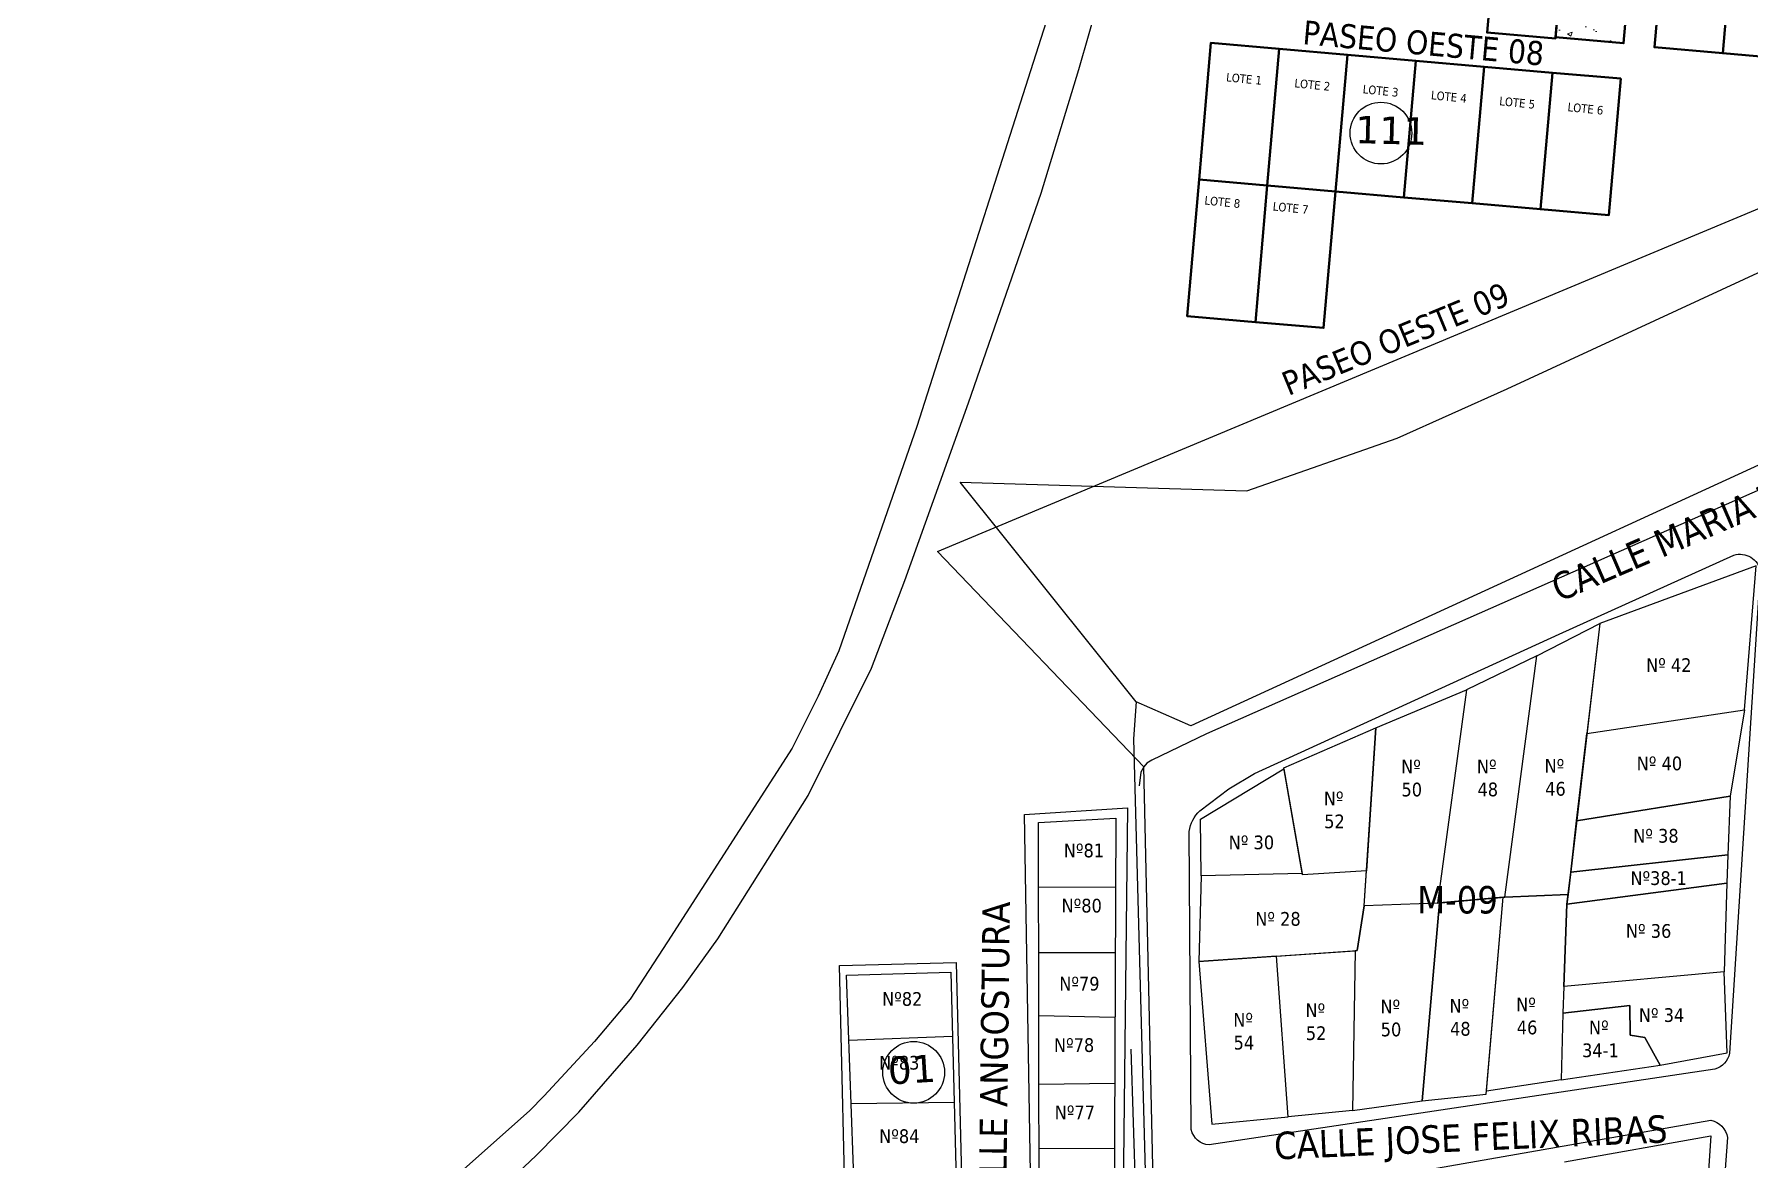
# Model space of a CAD drawing. Header units: metres. Extents: x 2 to 659295185, y -28 to 1124222152.
# Drawn here: x 659238.5 to 659488.6, y 1125250.8 to 1125414.8 of the extents above; entities that cross this region are included whole.
import ezdxf

# ---------------------------------------------------------------- set-up
doc = ezdxf.new("R2010")
doc.units = ezdxf.units.M
doc.header["$MEASUREMENT"] = 0
for name, color, linetype in [('CALLES', 1, 'CONTINUOUS'), ('CAMBIO DE USO', 100, 'CONTINUOUS'), ('MANZANA', 30, 'CONTINUOUS'), ('Numero de manzana', 6, 'CONTINUOUS'), ('Parcelas', 140, 'CONTINUOUS')]:
    doc.layers.add(name, color=color, linetype=linetype)
doc.styles.add('ROMAN', font='verdana.ttf')
doc.styles.get("Standard").update_dxf_attribs({"font": 'tahoma.ttf'})

msp = doc.modelspace()

# ---------------------------------------------------------------- hatches: boundary and pattern name
at = {"layer": 'CAMBIO DE USO', "lineweight": 0, "transparency": 33554666}
h = msp.add_hatch(dxfattribs=at)
h.set_pattern_fill('AR-CONC', color=256)
h.set_pattern_definition([(50, (0, 0), (7.172601826, -0.62752135), [0.75, -8.25]), (355, (0, 0), (-1.387513336, 7.521921337), [0.6, -6.6]), (100.45144446, (0.598, -0.052), (5.785088467, 6.89439991), [0.63740192, -7.01142112]), (46.1842, (0, 2), (10.672413307, -1.65519281), [1.125, -12.375]), (96.6356355, (0.889, 1.862), (9.34661946, 9.74118601), [0.95610342, -10.5171376]), (351.184164, (0, 2), (9.34661945, 9.741186), [0.9, -9.90000001]), (21, (1, 1.5), (5.96907052, -4.026188907), [0.75, -8.25]), (326, (1, 1.5), (2.43315332, 7.25150045), [0.6, -6.6]), (71.45144474, (1.4974, 1.1645), (8.402223767, 3.225311528), [0.6374019, -7.01142112]), (37.5, (0, 0), (0.121598553, 3.3289385383), [0, -6.52, 0, -6.7, 0, -6.625]), (7.5, (0, 0), (2.630695374, 3.944117119), [0, -3.82, 0, -6.37, 0, -2.525]), (327.5, (-2.23, 0), (5.3382243617, -0.2255487173), [0, -2.5, 0, -7.8, 0, -10.35]), (317.5, (-3.23, 0), (5.831861693, 1.001049823), [0, -3.25, 0, -5.18, 0, -7.35])])
h.paths.add_polyline_path([(659462.1915, 1125434.3104), (659472.1265, 1125433.4412), (659473.8696, 1125453.365), (659463.9077, 1125454.2366), (659463.8891, 1125454.0241), (659463.916, 1125454.0217)])
h.paths.add_polyline_path([(659460.4463, 1125414.3659), (659470.3837, 1125413.4965), (659472.1268, 1125433.4204), (659462.1897, 1125434.2898), (659462.1729, 1125434.0977), (659462.1726, 1125434.0977)])
h.paths.add_polyline_path([(659476.0283, 1125418.2155), (659478.0728, 1125441.0363), (659472.6261, 1125441.5243), (659470.5815, 1125418.7035)], flags=9)

# ---------------------------------------------------------------- linework, layer by layer
at = {"layer": 'CAMBIO DE USO', "lineweight": 40}
for points in [[(659462.1726, 1125434.0977), (659452.2107, 1125434.9693), (659450.4675, 1125415.0454), (659460.4295, 1125414.1738), (659462.1726, 1125434.0977)], [(659472.1268, 1125433.4204), (659462.1649, 1125434.292), (659460.4218, 1125414.3681), (659470.3837, 1125413.4965), (659472.1268, 1125433.4204)]]:
    msp.add_lwpolyline(points, dxfattribs=at)
at = {"layer": 'MANZANA', "lineweight": -2}
for p, q in [((659390.9251, 1125409.6661), (659405.3801, 1125460.6057)), ((659391.156, 1125432.4515), (659367.276, 1125357.5767)), ((659385.4169, 1125391.6098), (659390.9251, 1125409.6661)), ((659374.821, 1125361.036), (659385.4169, 1125391.6098)), ((659365.5114, 1125335.1213), (659374.821, 1125361.036)), ((659367.276, 1125357.5767), (659355.9133, 1125324.9034)), ((659360.6381, 1125322.3739), (659365.5114, 1125335.1213)), ((659355.9133, 1125324.9034), (659352.8788, 1125318.2447)), ((659351.411, 1125303.7577), (659360.6381, 1125322.3739)), ((659352.8788, 1125318.2447), (659349.0775, 1125310.7063)), ((659349.0775, 1125310.7063), (659330.9036, 1125282.422)), ((659406.7901, 1125024.2946), (659400.3666, 1125307.9568)), ((659338.2424, 1125282.9019), (659351.411, 1125303.7577)), ((659330.9036, 1125282.422), (659325.4614, 1125274.1037)), ((659333.13, 1125275.8034), (659338.2424, 1125282.9019)), ((659326.4838, 1125267.3651), (659333.13, 1125275.8034)), ((659325.4614, 1125274.1037), (659320.2335, 1125267.895)), ((659320.2335, 1125267.895), (659312.9277, 1125260.0066)), ((659317.9741, 1125257.5971), (659326.4838, 1125267.3651)), ((659398.4701, 1125266.8052), (659402.1642, 1125152.5684)), ((659312.9277, 1125260.0066), (659310.7425, 1125257.787)), ((659310.7425, 1125257.787), (659287.6047, 1125237.2212)), ((659311.7568, 1125251.2584), (659317.9741, 1125257.5971)), ((659298.448, 1125238.8109), (659311.7568, 1125251.2584))]:
    msp.add_line(p, q, dxfattribs=at)
at = {"layer": 'MANZANA', "linetype": 'Continuous'}
for p, q in [((659399.2738, 1125317.4358), (659398.8664, 1125312.0512)), ((659398.8664, 1125312.0512), (659406.4298, 1125031.1438))]:
    msp.add_line(p, q, dxfattribs=at)
for points in [[(659605.8235, 1125398.3944), (659606.904, 1125394.583, -0.05991423), (659589.9701, 1125393.7893, 0.15667166), (659577.6448, 1125392.1535), (659571.714, 1125389.432), (659407.251, 1125313.964), (659407.251, 1125313.964), (659399.2738, 1125317.4358), (659373.6, 1125349.455), (659415.401, 1125348.192), (659437.345, 1125355.8817), (659453.389, 1125363.102), (659696.789, 1125475.697), (659704.197, 1125474.475), (659704.958, 1125464.202), (659704.1751, 1125443.1964), (659694.5526, 1125441.6882), (659681.4932, 1125436.1892), (659681.047, 1125436.2843), (659656.419, 1125425.6649), (659641.0467, 1125418.0838), (659629.9952, 1125412.1368), (659619.1084, 1125407.1851), (659614.2177, 1125402.3747)], [(659407.3159, 1125255.0539), (659407.0135, 1125298.55, -0.17085601), (659408.5567, 1125301.5398), (659412.779, 1125304.769), (659416.53, 1125306.981), (659460.97, 1125327.308), (659486.4786, 1125338.8235, -0.45882449), (659490.3115, 1125336.4836), (659485.8088, 1125266.1849, -0.29324735), (659483.7031, 1125263.8927), (659409.9053, 1125252.8391, -0.33440297)], [(659407.3159, 1125255.0539), (659407.0135, 1125298.55, -0.17085601), (659408.5567, 1125301.5398), (659412.779, 1125304.769), (659416.53, 1125306.981), (659460.97, 1125327.308), (659486.4786, 1125338.8235, -0.45882449), (659490.3115, 1125336.4836), (659485.8088, 1125266.1849, -0.29324735), (659483.7031, 1125263.8927), (659409.9053, 1125252.8391, -0.33440297)]]:
    msp.add_lwpolyline(points, format="xyb", close=True, dxfattribs=at)
at = {"layer": 'MANZANA', "lineweight": -3}
for points in [[(659383, 1125301), (659398, 1125302), (659397.3446, 1125241.6681), (659384, 1125240), (659383, 1125301)], [(659374.0359, 1125238.5628), (659357, 1125236), (659356, 1125279), (659373.0144, 1125279.4254), (659374.0359, 1125238.5628)]]:
    msp.add_lwpolyline(points, dxfattribs=at)
at = {"layer": 'MANZANA', "linetype": 'Continuous'}
msp.add_lwpolyline([(659410.6292, 1125144.7715), (659408.8333, 1125241.1464, -0.41892644), (659410.8626, 1125243.7819), (659483.1114, 1125256.4236, -0.30968849), (659485.5513, 1125253.8971), (659478.3059, 1125155.2258, -0.33624769), (659477.1346, 1125153.8388), (659412.5614, 1125142.5006, -0.428753), (659410.6412, 1125144.7715)], format="xyb", dxfattribs=at)
at = {"layer": 'Numero de manzana', "lineweight": -2}
for centre in [(659434.9804, 1125400.3801), (659366.809, 1125263.4073)]:
    msp.add_circle(centre, 4.5001, dxfattribs=at)
at = {"layer": 'Parcelas', "lineweight": -2}
for p, q in [((659370.289, 1125339.349), (659696.789, 1125475.697)), ((659554.77, 1125376.8928), (659409.5525, 1125312.7558)), ((659400.3666, 1125307.9568), (659370.289, 1125339.349)), ((659489.6955, 1125337.2888), (659466.907, 1125328.8524)), ((659488.0349, 1125316.2844), (659489.6955, 1125337.2888)), ((659457.6995, 1125324.1693), (659466.907, 1125328.8524)), ((659466.907, 1125328.8524), (659462.2736, 1125289.3533)), ((659466.907, 1125328.8524), (659465.0254, 1125312.8124)), ((659457.6995, 1125324.1693), (659447.4592, 1125319.1826)), ((659453.0717, 1125288.9661), (659457.6995, 1125324.1693)), ((659453.0717, 1125288.9661), (659457.6995, 1125324.1693)), ((659434.2575, 1125313.6606), (659447.4592, 1125319.1826)), ((659447.4592, 1125319.1826), (659443.2095, 1125288.1017)), ((659447.4592, 1125319.1826), (659443.2095, 1125288.1017)), ((659465.0254, 1125312.8124), (659488.0349, 1125316.2844)), ((659465.0254, 1125312.8124), (659488.0349, 1125316.2844)), ((659488.0349, 1125316.2844), (659485.9144, 1125303.6613)), ((659409.5525, 1125312.7558), (659401.5705, 1125308.9566)), ((659420.8066, 1125307.8055), (659434.2575, 1125313.6606)), ((659432.5078, 1125287.6794), (659434.2575, 1125313.6606)), ((659434.2575, 1125313.6606), (659432.8539, 1125292.8178)), ((659463.5307, 1125300.0698), (659465.0254, 1125312.8124)), ((659400.3666, 1125307.9568), (659399.9296, 1125307.177)), ((659400.8036, 1125308.5067), (659400.3666, 1125307.9568)), ((659401.5705, 1125308.9566), (659400.8036, 1125308.5067)), ((659408.6545, 1125300.3366), (659420.8272, 1125307.6873)), ((659423.5223, 1125292.2305), (659420.8066, 1125307.8055)), ((659420.8272, 1125307.6873), (659423.4931, 1125292.398)), ((659399.9296, 1125307.177), (659399.7234, 1125305.1874)), ((659463.5307, 1125300.0698), (659485.9144, 1125303.6613)), ((659485.9144, 1125303.6613), (659463.5307, 1125300.0698)), ((659485.9144, 1125303.6613), (659485.6043, 1125295.1269)), ((659408.7366, 1125292.077), (659408.6545, 1125300.3366)), ((659462.6569, 1125292.6209), (659463.5307, 1125300.0698)), ((659485.6043, 1125295.1269), (659462.6569, 1125292.6209)), ((659462.6569, 1125292.6209), (659485.6043, 1125295.1269)), ((659485.6043, 1125295.1269), (659485.4536, 1125290.9796)), ((659423.4931, 1125292.398), (659408.7366, 1125292.077)), ((659423.4931, 1125292.398), (659408.7366, 1125292.077)), ((659423.4931, 1125292.398), (659423.5223, 1125292.2305)), ((659423.5223, 1125292.2305), (659423.4931, 1125292.398)), ((659432.8539, 1125292.8178), (659423.5223, 1125292.2305)), ((659432.8539, 1125292.8178), (659423.5223, 1125292.2305)), ((659432.5078, 1125287.6794), (659432.8539, 1125292.8178)), ((659462.1058, 1125287.9231), (659462.6569, 1125292.6209)), ((659408.7366, 1125292.077), (659408.4211, 1125279.571)), ((659485.4536, 1125290.9796), (659462.1058, 1125287.9231)), ((659462.1058, 1125287.9231), (659485.4536, 1125290.9796)), ((659485.4536, 1125290.9796), (659462.1058, 1125287.9231)), ((659485.4536, 1125290.9796), (659485.0531, 1125278.0658)), ((659431.5168, 1125281.1542), (659432.5078, 1125287.6794)), ((659432.5078, 1125287.6794), (659431.5168, 1125281.1542)), ((659443.2095, 1125288.1017), (659432.5078, 1125287.6794)), ((659443.2095, 1125288.1017), (659432.5078, 1125287.6794)), ((659440.9692, 1125259.2677), (659443.4983, 1125288.1271)), ((659443.4983, 1125288.1271), (659440.9692, 1125259.2677)), ((659443.2095, 1125288.1017), (659453.0717, 1125288.9661)), ((659443.4983, 1125288.1271), (659443.2095, 1125288.1017)), ((659452.8326, 1125288.9451), (659443.4983, 1125288.1271)), ((659450.3203, 1125260.2248), (659452.8326, 1125288.9451)), ((659450.3569, 1125260.6429), (659452.8326, 1125288.9451)), ((659452.8326, 1125288.9451), (659453.0717, 1125288.9661)), ((659453.0717, 1125288.9661), (659462.2736, 1125289.3533)), ((659462.2736, 1125289.3533), (659453.0717, 1125288.9661)), ((659453.0717, 1125288.9661), (659453.0717, 1125288.9661)), ((659462.1058, 1125287.9231), (659461.6439, 1125275.9366)), ((659461.6439, 1125275.9366), (659462.1058, 1125287.9231)), ((659462.2736, 1125289.3533), (659462.1058, 1125287.9231)), ((659462.2736, 1125289.3533), (659462.2736, 1125289.3533)), ((659408.4211, 1125279.571), (659431.5168, 1125281.1542)), ((659419.7445, 1125280.3472), (659408.4211, 1125279.571)), ((659419.7445, 1125280.3472), (659431.2176, 1125281.1337)), ((659419.7445, 1125280.3472), (659431.2176, 1125281.1337)), ((659421.4412, 1125256.9323), (659419.7445, 1125280.3472)), ((659421.4412, 1125256.9323), (659419.7445, 1125280.3472)), ((659431.2176, 1125281.1337), (659430.8482, 1125257.8333)), ((659431.2176, 1125281.1337), (659430.8482, 1125257.8333)), ((659431.5168, 1125281.1542), (659431.2176, 1125281.1337)), ((659408.4211, 1125279.571), (659410.3122, 1125255.8663)), ((659485.0531, 1125278.0658), (659461.6439, 1125275.9366)), ((659485.0531, 1125278.0658), (659461.6439, 1125275.9366)), ((659485.5047, 1125266.2745), (659485.0531, 1125278.0658)), ((659461.6439, 1125275.9366), (659461.5301, 1125272.0167)), ((659461.6439, 1125275.9366), (659461.5301, 1125272.0167)), ((659461.5301, 1125272.0167), (659471.2646, 1125273.1471)), ((659471.2646, 1125273.1471), (659461.5301, 1125272.0167)), ((659471.2646, 1125273.1471), (659471.3497, 1125268.848)), ((659471.3497, 1125268.848), (659471.2646, 1125273.1471)), ((659461.5301, 1125272.0167), (659461.2484, 1125262.3208)), ((659461.5301, 1125272.0167), (659461.2484, 1125262.3208)), ((659471.3497, 1125268.848), (659473.4592, 1125268.4881)), ((659473.4592, 1125268.4881), (659471.3497, 1125268.848)), ((659473.4592, 1125268.4881), (659475.6901, 1125264.4653)), ((659475.6901, 1125264.4653), (659473.4592, 1125268.4881)), ((659475.6901, 1125264.4653), (659485.5047, 1125266.2745)), ((659461.2484, 1125262.3208), (659450.3569, 1125260.6429)), ((659461.2484, 1125262.3208), (659475.6901, 1125264.4653)), ((659440.9692, 1125259.2677), (659450.3203, 1125260.2248)), ((659430.8482, 1125257.8333), (659421.4412, 1125256.9323)), ((659430.8482, 1125257.8333), (659440.9692, 1125259.2677)), ((659410.3122, 1125255.8663), (659421.4412, 1125256.9323)), ((659461.7366, 1125250.3706), (659483.0841, 1125254.1528)), ((659483.0841, 1125254.1528), (659482.3295, 1125242.1265))]:
    msp.add_line(p, q, dxfattribs=at)
at = {"layer": 'Parcelas', "lineweight": -3}
for p, q in [((659385.0253, 1125290.4642), (659396.2561, 1125290.4178)), ((659396.2165, 1125280.8396), (659385.0467, 1125280.8396)), ((659385.0671, 1125271.6986), (659396.1778, 1125271.4744)), ((659372.4838, 1125268.6237), (659357.3383, 1125268.0759)), ((659396.1378, 1125261.8046), (659385.0895, 1125261.6228)), ((659385.1102, 1125252.3392), (659396.0985, 1125252.2938))]:
    msp.add_line(p, q, dxfattribs=at)
at = {"layer": 'Parcelas', "lineweight": 40}
for points in [[(659486.5794, 1125431.9624), (659476.6174, 1125432.834), (659474.8743, 1125412.9101), (659484.8363, 1125412.0385), (659486.5794, 1125431.9624)], [(659496.5413, 1125431.0909), (659486.5794, 1125431.9624), (659484.8363, 1125412.0385), (659494.7982, 1125411.167), (659496.5413, 1125431.0909)], [(659420.1459, 1125412.6791), (659410.184, 1125413.5507), (659408.4409, 1125393.6268), (659418.4028, 1125392.7552), (659420.1459, 1125412.6791)], [(659430.1079, 1125411.8075), (659420.1459, 1125412.6791), (659418.4028, 1125392.7552), (659428.3648, 1125391.8836), (659430.1079, 1125411.8075)], [(659440.0698, 1125410.936), (659430.1079, 1125411.8075), (659428.3648, 1125391.8836), (659438.3267, 1125391.0121), (659440.0698, 1125410.936)], [(659450.0318, 1125410.0644), (659440.0698, 1125410.936), (659438.3267, 1125391.0121), (659448.2887, 1125390.1405), (659450.0318, 1125410.0644)], [(659459.9937, 1125409.1929), (659450.0318, 1125410.0644), (659448.2887, 1125390.1405), (659458.2506, 1125389.269), (659459.9937, 1125409.1929)], [(659469.9557, 1125408.3213), (659459.9937, 1125409.1929), (659458.2506, 1125389.269), (659468.2125, 1125388.3974), (659469.9557, 1125408.3213)], [(659418.4025, 1125392.7551), (659408.4406, 1125393.6267), (659406.6975, 1125373.7028), (659416.6594, 1125372.8312), (659418.4025, 1125392.7551)], [(659428.3645, 1125391.8836), (659418.4025, 1125392.7551), (659416.6594, 1125372.8312), (659426.6214, 1125371.9597), (659428.3645, 1125391.8836)]]:
    msp.add_lwpolyline(points, dxfattribs=at)
at = {"layer": 'Parcelas', "lineweight": -3}
for points in [[(659385.0044, 1125299.8396), (659396.2977, 1125300.491), (659396.0579, 1125242.4578), (659385.1352, 1125241.1343)], [(659356.9937, 1125277.6033), (659372.2395, 1125278.0175), (659373.2262, 1125240.0795), (659358.4499, 1125237.3449)]]:
    msp.add_lwpolyline(points, close=True, dxfattribs=at)
msp.add_lwpolyline([(659357.6724, 1125258.8414), (659372.7328, 1125259.0485)], dxfattribs=at)

# ---------------------------------------------------------------- texts
at = {"layer": 'CALLES', "color": 0}
for s, height, rotation, p in [('PASEO OESTE 08', 3.5, 354.880446, (659423.462, 1125413.3637)), ('PASEO OESTE 09', 3.5, 22.436638, (659421.4728, 1125362.0311)), ('CALLE MARIA TERESA TORO', 4, 23.290523, (659460.9832, 1125331.9704)), ('CALLE ANGOSTURA', 4, 89.272668, (659380.2734, 1125242.0771)), ('CALLE JOSE FELIX RIBAS', 4, 2.51033, (659419.4792, 1125250.6863))]:
    msp.add_text(s, height=height, rotation=rotation, dxfattribs=at).set_placement(p)
at = {"layer": 'Numero de manzana', "lineweight": -2, "style": 'ROMAN'}
for s, rotation, p in [('111', 358.491535, (659431.1918, 1125398.9282)), ('01', 3.491535, (659363.1614, 1125261.6307))]:
    msp.add_text(s, height=4, rotation=rotation, dxfattribs=at).set_placement(p)
at = {"layer": 'Numero de manzana', "lineweight": -2}
msp.add_text('M-09', height=4, dxfattribs=at).set_placement((659440.2618, 1125286.5778))
at = {"layer": 'Parcelas', "lineweight": -2}
for s, p in [('LOTE 1', (659412.3501, 1125407.943)), ('LOTE 2', (659422.3121, 1125407.0714)), ('LOTE 3', (659432.274, 1125406.1998)), ('LOTE 4', (659442.236, 1125405.3283)), ('LOTE 5', (659452.1979, 1125404.4567)), ('LOTE 6', (659462.1599, 1125403.5852)), ('LOTE 8', (659409.188, 1125389.9794)), ('LOTE 7', (659419.1499, 1125389.1079))]:
    msp.add_text(s, height=1.25, rotation=354.222581, dxfattribs=at).set_placement(p)
for s, p in [('Nº 42', (659473.6587, 1125321.7998)), ('Nº', (659437.9257, 1125306.9939)), ('Nº', (659448.9791, 1125307.0084)), ('Nº', (659458.8466, 1125307.1008)), ('Nº 40', (659472.2874, 1125307.4624)), ('50', (659437.9741, 1125303.6524)), ('48', (659449.0623, 1125303.6669)), ('46', (659458.9325, 1125303.7593)), ('Nº', (659426.6463, 1125302.352)), ('52', (659426.7016, 1125299.0105)), ('Nº 30', (659412.7667, 1125295.9432)), ('Nº 38', (659471.7803, 1125296.9057)), ('Nº81', (659388.7137, 1125294.7602)), ('Nº38-1', (659471.3704, 1125290.7333)), ('Nº80', (659388.3867, 1125286.7236)), ('Nº 28', (659416.642, 1125284.7879)), ('Nº 36', (659470.7126, 1125283.0278)), ('Nº79', (659388.0488, 1125275.3418)), ('Nº82', (659362.2028, 1125273.1116)), ('Nº', (659423.9663, 1125271.4604)), ('Nº', (659434.8998, 1125272.0038)), ('Nº', (659444.9795, 1125272.0984)), ('Nº', (659454.7061, 1125272.295)), ('Nº 34', (659472.6036, 1125270.761)), ('Nº', (659413.4359, 1125270.0716)), ('52', (659424.0216, 1125268.1189)), ('50', (659434.9482, 1125268.6623)), ('48', (659445.0627, 1125268.7569)), ('46', (659454.7921, 1125268.9535)), ('Nº', (659465.3267, 1125268.9606)), ('Nº78', (659387.2748, 1125266.385)), ('54', (659413.485, 1125266.7383)), ('34-1', (659464.322, 1125265.6191)), ('Nº83', (659361.7777, 1125263.8104)), ('Nº77', (659387.3838, 1125256.567)), ('Nº84', (659361.7777, 1125253.0994))]:
    msp.add_text(s, height=2, dxfattribs=at).set_placement(p)

doc.saveas('drawing.dxf')
